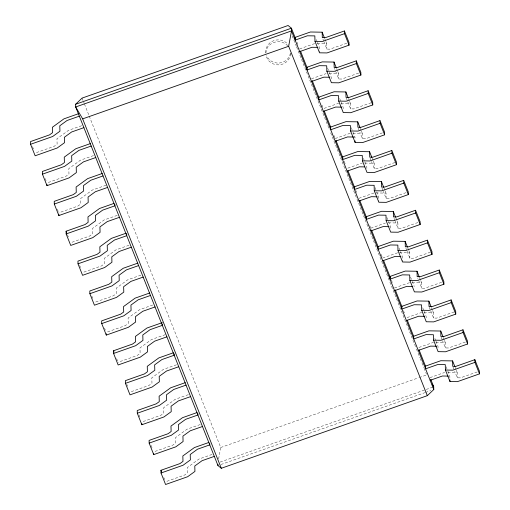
<?xml version="1.0" encoding="UTF-8"?>
<svg xmlns="http://www.w3.org/2000/svg" width="510" height="510" viewBox="0 0 510 510"><rect width="100%" height="100%" fill="white"/><g stroke="black" fill="none" stroke-linecap="round" stroke-linejoin="round"><path stroke-width="0.38" stroke-dasharray="2.55 1.91" d="M218.605 459.025L220.728 447.506L89.135 115.866M81.632 125.721L68.506 130.343L56.961 138.752L57.114 144.171L54.098 146.37L35.075 153.07M299.631 48.896L314.938 43.497M346.787 43.222L329.957 49.151L326.878 49.1L324.028 41.922M93.489 155.601L80.363 160.229L68.818 168.638L68.971 174.057L65.956 176.25L46.933 182.956M311.489 78.776L326.068 73.638M358.645 73.102L341.815 79.037L338.736 78.986L334.458 68.212M106.074 185.232L92.221 190.109L80.676 198.517L80.829 203.936L77.813 206.136L58.79 212.842M324.073 108.407L338.653 103.269M371.229 102.733L353.672 108.917L350.593 108.872L347.743 101.688M117.204 215.373L104.078 219.995L92.533 228.403L92.686 233.822L89.671 236.015L70.648 242.722M335.204 138.548L350.51 133.148M382.36 132.874L365.53 138.803L362.451 138.752L359.881 132.288M129.062 245.253L115.936 249.881L104.391 258.289L104.544 263.708L101.528 265.901L82.505 272.608M347.788 168.172L362.368 163.034M394.944 162.499L377.387 168.683L374.308 168.638L371.458 161.453M140.919 275.139L127.793 279.76L116.248 288.169L116.401 293.588L113.386 295.787L94.363 302.487M358.919 198.313L374.225 192.914M406.075 192.64L389.245 198.569L386.166 198.524L383.316 191.339M152.777 305.018L139.651 309.647L128.106 318.055L128.259 323.474L125.243 325.667L106.22 332.373M370.776 228.193L385.356 223.055M417.932 222.519L401.102 228.454L398.023 228.403L395.173 221.219M165.361 334.649L151.508 339.526L139.963 347.935L140.116 353.353L137.101 355.553L118.078 362.259M382.634 258.079L397.94 252.686M430.517 252.15L412.96 258.334L409.881 258.289L407.031 251.105M176.492 364.79L163.366 369.412L151.821 377.821L151.974 383.239L148.958 385.433L129.935 392.139M394.491 287.965L409.798 282.565M441.647 282.291L424.817 288.22L421.738 288.169L417.747 278.116M188.349 394.67L175.223 399.298L163.678 407.707L163.831 413.125L160.816 415.318L141.793 422.025M407.076 317.59L421.655 312.451M454.231 311.916L436.675 318.106L433.596 318.055L429.318 307.281M200.207 424.556L187.081 429.178L175.536 437.586L175.689 443.005L172.673 445.204L153.65 451.905M418.933 347.469L433.513 342.331M465.362 342.057L448.532 347.986L445.453 347.941L442.603 340.756M220.728 447.506L418.487 377.808M419.239 377.547L426.73 374.907M212.064 454.435L198.938 459.064L187.393 467.472L187.546 472.891L184.531 475.084L165.508 481.791M430.064 377.61L444.643 372.472M220.148 462.073L425.467 389.71M426.213 389.449L432.958 387.071M477.22 371.937L460.39 377.872L457.311 377.821L454.741 371.356M220.97 464.514L424.792 392.687M425.544 392.419L430.791 390.571M317.296 43.535L326.725 43.681L326.878 49.1M329.154 73.421L338.583 73.567L338.736 78.986M341.011 103.3L350.44 103.453L350.593 108.872M352.869 133.186L362.298 133.333L362.451 138.752M353.487 137.024L354.973 137.05L355.017 138.599M364.726 163.072L374.155 163.219L374.308 168.638M375.8 192.939L386.013 193.099L386.166 198.524M388.442 222.838L397.87 222.985L398.023 228.403M399.515 252.711L409.728 252.871L409.881 258.289M412.156 282.604L421.585 282.75L421.738 288.169M424.014 312.49L433.443 312.636L433.596 318.055M435.871 342.369L445.3 342.522L445.453 347.941M447.729 372.255L457.158 372.402L457.311 377.821M324.73 38.658L325.584 40.813M325.871 41.527L326.725 43.681M336.587 68.538L337.442 70.692M337.728 71.413L338.583 73.567M348.445 98.424L349.299 100.578M349.586 101.299L350.44 103.453M360.302 128.303L361.156 130.464M361.443 131.178L362.298 133.333M372.16 158.189L373.014 160.344M373.301 161.064L374.155 163.219M384.017 188.075L384.871 190.23M385.158 190.944L386.013 193.099M395.875 217.955L396.729 220.11M397.016 220.83L397.87 222.985M407.732 247.841L408.586 249.996M408.873 250.716L409.728 252.871M419.59 277.727L420.444 279.882M420.731 280.596L421.585 282.75M431.447 307.606L432.301 309.761M432.588 310.482L433.443 312.636M443.305 337.492L444.159 339.647M444.446 340.361L445.3 342.522M455.162 367.372L456.017 369.527M456.303 370.247L457.158 372.402M322.887 39.047L323.742 41.202M346.315 98.092L347.457 100.967M358.173 127.978L359.601 131.567M370.031 157.864L371.172 160.733M381.888 187.744L383.029 190.619M394.032 218.35L394.887 220.505M405.89 248.23L406.744 250.384M441.175 337.161L442.317 340.036M453.033 367.047L454.461 370.636M316.264 39.499L317.118 41.654M317.405 42.368L319.4 47.398L319.528 52.045M327.554 67.945L328.975 71.534M329.262 72.254L331.258 77.284L331.302 78.833M339.692 98.545L340.833 101.42M341.12 102.14L343.115 107.164L343.179 109.491M351.269 127.71L352.69 131.306M352.977 132.02L354.973 137.05M363.407 158.31L364.548 161.185M364.835 161.906L366.83 166.936L366.894 169.256M374.984 187.476L376.406 191.072M376.692 191.785L378.688 196.815L378.815 201.463M386.841 217.362L390.545 226.701L390.609 229.022M398.979 247.962L400.12 250.837M400.407 251.558L402.403 256.581L402.53 261.228M410.556 277.128L411.978 280.723M412.265 281.437L414.26 286.467M422.694 307.728L423.835 310.603M424.122 311.323L426.118 316.353L426.162 317.902M434.839 338.334L435.693 340.489M435.98 341.203L437.975 346.233L438.039 348.559M446.129 366.779L447.55 370.368M447.837 371.089L449.833 376.119L449.877 377.668M296.992 42.253L297.872 44.472M321.918 105.066L322.811 107.323M333.961 135.418L334.84 137.636M344.205 161.243L345.697 164.991M355.668 190.128L357.204 194.004M369.75 225.624L370.63 227.842M381.193 254.458L382.073 256.677M391.355 280.06L392.929 284.032M403.493 310.654L404.373 312.872M292.198 35.866L296.31 46.225M296.603 46.965L329.505 129.878M330.678 132.836L416.154 348.26M416.447 348.999L419.972 357.88M420.265 358.619L423.791 367.506M424.084 368.245L426.436 374.168M82.084 98.098L84.144 103.281M84.437 104.021L88.842 115.126M32.506 146.606L33.934 150.201M45.218 178.647L46.078 180.801M57.362 209.247L58.216 211.401M67.511 234.823L68.365 236.978M79.656 265.423L80.51 267.578M91.794 296.023L93.222 299.619M104.505 328.064L105.366 330.219M116.65 358.664L117.504 360.819M126.799 384.24L127.653 386.395M138.943 414.84L139.797 416.995M151.081 445.44L152.509 449.036M163.793 477.481L164.653 479.636M290.579 53.524A12.361 11.602 -1.6 0 1 279.129 64.853A12.361 11.602 -1.6 0 1 266.041 55.303M265.863 53.04A12.361 11.602 -1.6 0 1 274.151 42.343A12.361 11.602 -1.6 0 1 287.71 45.823M290.381 53.231A12.361 11.602 -1.6 0 1 279.486 63.011A12.361 11.602 -1.6 0 1 266.641 55.692M265.882 52.753A12.361 11.602 -1.6 0 1 273.723 40.666A12.361 11.602 -1.6 0 1 288.156 44.612"/><path stroke-width="0.76" d="M427.31 395.677L288.666 46.27L291.497 30.912L291.42 28.203L288.086 25.5L82.084 98.098L75.607 104.263L75.684 106.972L217.974 465.573L221.308 468.276L427.31 395.677L433.787 389.519L433.71 386.809L430.778 379.414M75.607 104.263L291.42 28.203L295.641 38.837M78.527 113.711L63.948 118.849L52.402 127.258L52.555 132.677L49.534 134.876L30.511 141.576L30.587 144.285L35.152 155.779L57.222 148.002L64.502 142.698L64.349 137.279L71.629 131.982L83.895 127.659M79.33 116.165L67.071 120.487L59.791 125.785L59.944 131.21L52.657 136.508L30.587 144.285M433.787 389.519L291.497 30.912L75.684 106.972L82.665 118.868L288.666 46.27M344.416 30.951L325.393 37.657L322.314 37.612L322.167 32.187L310.38 32.002L295.067 37.402L295.143 40.111L307.409 35.789L314.836 35.904L314.989 41.323L319.553 52.817L326.986 52.938L349.057 45.154L348.98 42.445L344.416 30.951L344.492 33.66L349.057 45.154M344.492 33.66L322.422 41.444L314.989 41.323M299.702 51.606L311.967 47.283L317.915 47.379M90.385 143.597L75.805 148.735L64.26 157.144L64.413 162.562L61.391 164.755L42.368 171.462L42.445 174.171L47.009 185.665L69.079 177.888L76.36 172.584L76.207 167.165L83.487 161.861L95.752 157.539M91.188 146.051L78.929 150.367L71.649 155.671L71.802 161.09L64.515 166.394L42.445 174.171M356.273 60.837L337.25 67.543L334.171 67.492L334.024 62.073L322.237 61.888L306.924 67.282L307.001 69.991L319.266 65.675L326.693 65.79L326.846 71.209L331.411 82.703L338.844 82.818L360.914 75.04L360.838 72.331L356.273 60.837L356.35 63.546L360.914 75.04M356.35 63.546L334.279 71.323L326.846 71.209M311.559 81.485L323.824 77.163L329.772 77.259M102.242 173.476L87.663 178.615L76.117 187.023L76.27 192.442L73.249 194.641L54.226 201.348L54.302 204.057L58.867 215.551L80.937 207.768L88.217 202.47L88.064 197.051L95.344 191.747L107.61 187.425M103.045 175.931L90.786 180.253L83.506 185.557L83.659 190.976L76.372 196.273L54.302 204.057M368.131 90.723L349.108 97.423L346.029 97.378L345.882 91.959L334.095 91.775L318.782 97.168L318.858 99.877L331.124 95.555L338.551 95.67L338.704 101.095L343.268 112.582L350.701 112.704L372.772 104.926L372.695 102.217L368.131 90.723L368.207 93.432L372.772 104.926M368.207 93.432L346.137 101.209L338.704 101.095M323.416 111.371L335.682 107.049L341.63 107.145M114.1 203.362L99.52 208.501L87.975 216.909L88.128 222.328L85.106 224.527L66.083 231.228L66.16 233.937L70.724 245.431L92.794 237.654L100.075 232.35L99.922 226.931L107.202 221.633L119.468 217.311M379.988 120.602L360.965 127.309L357.886 127.258L357.739 121.839L345.952 121.654L330.639 127.054L330.716 129.763L342.981 125.441L350.408 125.556L350.561 130.974L355.126 142.468L362.559 142.583L384.629 134.806L384.553 132.096L379.988 120.602L380.065 123.312L384.629 134.806M66.16 233.937L88.23 226.159L95.517 220.855L95.364 215.437L102.644 210.139L114.903 205.817L114.871 204.459M380.065 123.312L357.994 131.089L350.561 130.974M335.274 141.257L347.539 136.935L353.487 137.024M125.957 233.248L111.378 238.387L99.832 246.795L99.986 252.214L96.964 254.407L77.941 261.114L78.017 263.823L82.582 275.317L104.652 267.54L111.932 262.236L111.779 256.817L119.059 251.513L131.325 247.191M126.76 235.697L114.501 240.019L107.221 245.323L107.374 250.741L100.087 256.045L78.017 263.823M391.846 150.488L372.823 157.195L369.744 157.144L369.597 151.725L357.81 151.54L342.497 156.933L342.573 159.643L354.839 155.32L362.266 155.442L362.419 160.86L366.983 172.355L374.416 172.469L396.487 164.692L396.41 161.982L391.846 150.488L391.922 153.198L396.487 164.692M391.922 153.198L369.852 160.975L362.419 160.86M347.131 171.137L359.397 166.815L364.599 166.898M137.815 263.128L123.235 268.266L111.69 276.675L111.843 282.094L108.821 284.293L89.798 290.993L89.875 293.703L94.439 305.197L116.509 297.419L123.79 292.115L123.637 286.697L130.917 281.399L143.182 277.077M138.618 265.582L126.359 269.905L119.079 275.209L119.232 280.627L111.945 285.925L89.875 293.703M403.703 180.374L384.68 187.074L381.601 187.03L381.454 181.611L369.667 181.42L354.354 186.819L354.431 189.529L366.696 185.206L374.123 185.321L374.276 190.74L378.841 202.234L386.274 202.355L408.344 194.571L408.268 191.862L403.703 180.374L403.78 183.084L408.344 194.571M403.78 183.084L381.709 190.861L374.276 190.74M358.989 201.023L371.255 196.701L377.202 196.796M149.672 293.014L135.093 298.152L123.547 306.561L123.7 311.98L120.679 314.173L101.656 320.879L101.732 323.589L106.297 335.083L128.367 327.305L135.647 322.001L135.494 316.582L142.774 311.278L155.04 306.956M150.475 295.469L138.216 299.784L130.936 305.088L131.089 310.507L123.802 315.811L101.732 323.589M415.561 210.254L396.538 216.96L393.459 216.909L393.312 211.491L381.525 211.306L366.212 216.699L366.288 219.408L378.554 215.092L385.981 215.207L386.134 220.626L390.698 232.12L398.131 232.235L420.202 224.457L420.125 221.748L415.561 210.254L415.637 212.963L420.202 224.457M415.637 212.963L393.567 220.741L386.134 220.626M370.846 230.902L383.112 226.587L389.06 226.676M162.263 322.639L146.95 328.032L135.405 336.441L135.558 341.859L132.536 344.059L113.513 350.765L113.59 353.475L118.154 364.969L140.225 357.185L147.505 351.887L147.352 346.469L154.632 341.164L166.898 336.842M427.418 240.14L408.395 246.84L405.316 246.795L405.169 241.377L393.382 241.192L378.069 246.585L378.146 249.294L390.411 244.972L397.838 245.093L397.991 250.512L402.556 262L409.989 262.121L432.059 254.343L431.983 251.634L427.418 240.14L427.495 242.849L432.059 254.343M113.59 353.475L135.66 345.697L142.947 340.393L142.794 334.974L150.074 329.67L162.333 325.348L162.301 323.997M427.495 242.849L405.425 250.627L397.991 250.512M382.704 260.788L394.969 256.466L400.917 256.562M173.387 352.78L158.808 357.918L147.262 366.327L147.416 371.745L144.394 373.945L125.371 380.645L125.447 383.354L130.012 394.848L152.082 387.071L159.362 381.767L159.209 376.348L166.489 371.05L178.755 366.728M439.276 270.019L420.253 276.726L417.174 276.675L417.027 271.256L405.24 271.071L389.927 276.471L390.003 279.18L402.269 274.858L409.696 274.973L409.849 280.392L414.413 291.886L421.846 292L443.917 284.223L443.84 281.514L439.276 270.019L439.352 272.729L443.917 284.223M125.447 383.354L147.517 375.577L154.804 370.273L154.651 364.854L161.931 359.556L174.19 355.234L174.159 353.876M439.352 272.729L417.282 280.506L409.849 280.392M394.561 290.674L406.827 286.352L412.775 286.441M185.245 382.666L170.665 387.804L159.12 396.213L159.273 401.631L156.251 403.824L137.228 410.531L137.305 413.24L141.869 424.734L163.94 416.957L171.22 411.653L171.067 406.234L178.347 400.93L190.612 396.608M186.048 385.114L173.789 389.436L166.509 394.74L166.662 400.159L159.375 405.463L137.305 413.24M451.133 299.905L432.11 306.612L429.031 306.561L428.884 301.142L417.097 300.957L401.784 306.351L401.861 309.06L414.126 304.738L421.553 304.859L421.706 310.278L426.271 321.772L433.704 321.887L455.774 314.109L455.698 311.4L451.133 299.905L451.21 302.615L455.774 314.109M451.21 302.615L429.139 310.392L421.706 310.278M406.419 320.554L418.684 316.232L424.632 316.327M197.102 412.545L182.523 417.684L170.977 426.092L171.13 431.511L168.109 433.71L149.086 440.411L149.162 443.12L153.727 454.614L175.797 446.836L183.077 441.539L182.924 436.114L190.204 430.816L202.47 426.494M462.991 329.791L443.968 336.492L440.889 336.447L440.742 331.028L428.955 330.843L413.642 336.237L413.718 338.946L425.984 334.624L433.411 334.738L433.564 340.157L438.128 351.651L445.561 351.772L467.632 343.989L467.555 341.279L462.991 329.791L463.067 332.501L467.632 343.989M149.162 443.12L171.233 435.342L178.519 430.045L178.366 424.626L185.646 419.322L197.905 415L197.874 413.642M463.067 332.501L440.997 340.278L433.564 340.157M418.276 350.44L430.542 346.118L436.49 346.214M208.96 442.431L194.38 447.57L182.835 455.978L182.988 461.397L179.966 463.59L160.943 470.296L161.02 473.006L165.584 484.5L187.654 476.722L194.935 471.418L194.782 466L202.062 460.696L214.327 456.38M452.599 360.908L452.746 366.327L455.825 366.378L474.848 359.671L479.413 371.165L479.489 373.875L457.419 381.652L449.986 381.537L445.421 370.043L445.268 364.625L437.841 364.51L425.576 368.826L425.499 366.116L440.812 360.723L452.599 360.908L454.875 366.658M161.02 473.006L183.09 465.228L190.377 459.924L190.224 454.506L197.504 449.202L209.763 444.886L209.731 443.528M474.848 359.671L474.925 362.38L452.854 370.158L445.421 370.043M430.134 380.32L442.399 376.004L448.347 376.093M432.161 384.164L433.71 386.809M474.925 362.38L479.489 373.875M322.167 32.187L324.443 37.938M334.024 62.073L336.3 67.824M345.882 91.959L348.158 97.703M357.739 121.839L360.015 127.589M369.597 151.725L371.873 157.469M381.454 181.611L383.73 187.355M393.312 211.491L395.588 217.241M405.169 241.377L407.445 247.12M417.027 271.256L419.303 277.006M428.884 301.142L431.16 306.886M440.742 331.028L443.018 336.772M300.517 51.127L307.262 68.13M312.248 80.701L318.999 97.71M324.277 111.014L330.735 127.283M336.014 140.594L343.071 158.374M348.043 170.907L354.788 187.916M359.779 200.481L366.524 217.489M371.516 230.061L378.261 247.063M383.539 260.374L390.501 277.905M395.275 289.948L402.027 306.956M407.305 320.261L413.757 336.53M419.041 349.841L425.493 366.103M82.665 118.868L221.308 468.276M66.083 231.228L66.657 232.668M113.513 350.765L114.087 352.2M160.943 470.296L161.517 471.731M449.941 379.988L449.986 381.537M355.081 140.919L355.126 142.468M217.936 464.215L217.974 465.573M153.689 453.262L153.727 454.614M141.831 423.376L141.869 424.734M126.709 233.669L126.741 235.021M106.258 333.725L106.297 335.083M58.828 214.194L58.867 215.551M46.971 184.308L47.009 185.665"/></g></svg>
